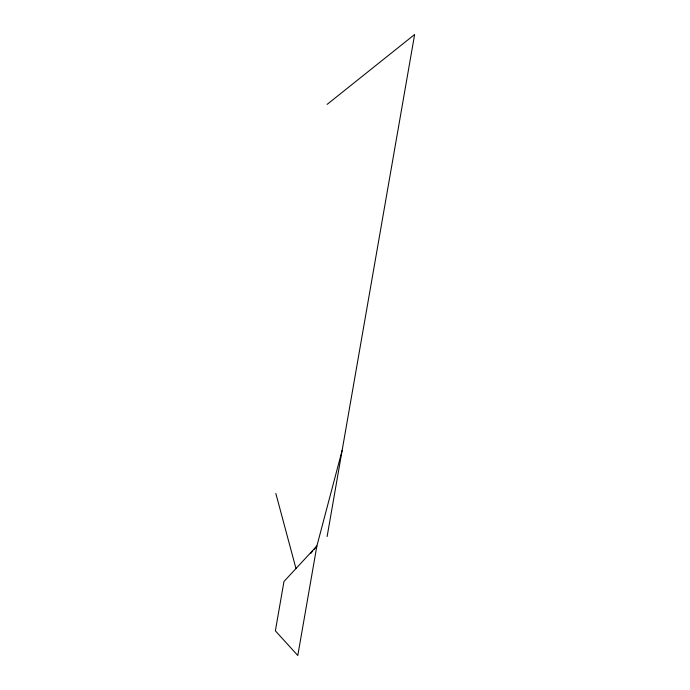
<?xml version="1.0" encoding="UTF-8"?>
<svg xmlns="http://www.w3.org/2000/svg" width="690" height="690" viewBox="0 0 690 690"><rect width="100%" height="100%" fill="white"/><g stroke="black" fill="none" stroke-linecap="round" stroke-linejoin="round"><path stroke-width="1.03" d="M327.12 536.527L414.63 34.5L327.12 104.38M342.119 450.475L316.874 546.006L297.787 655.5L275.37 630.832L283.97 581.489L316.874 546.006L314.157 549.292M310.776 553.397L312.803 550.939M275.845 493.505L295.993 568.595"/></g></svg>
